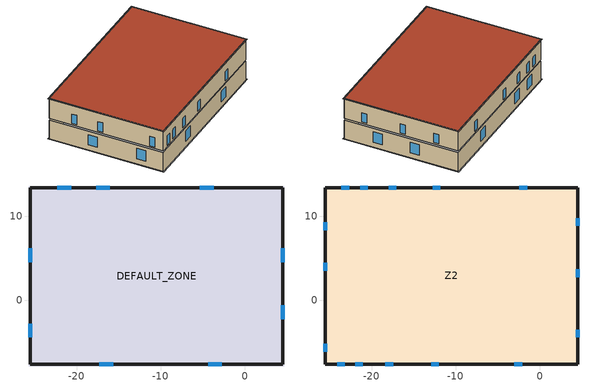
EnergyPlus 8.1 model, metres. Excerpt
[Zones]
DEFAULT_ZONE
 floor ground (_dpv BP1 2002 ENEV): -25.71,13.59 4.71,13.59 4.71,-7.82 -25.71,-7.82 z0
 wall outside (_dpv AW1 1995 WSV III): 4.5,13.39 -25.5,13.39 -25.5,-7.61 4.5,-7.61 4.5,13.39 z0:3.62
 window (DefaultWindowConstruction): -20.67,13.39 -22.3,13.39 / -16.04,13.39 -17.67,13.39 / -3.71,13.39 -5.34,13.39 / 4.5,4.55 4.5,6.18 / 4.5,-2.24 4.5,-0.61 / -4.34,-7.61 -2.71,-7.61 / -17.3,-7.61 -15.67,-7.61 / -25.5,6.18 -25.5,4.55 / -25.5,-2.78 -25.5,-4.41 z0.95:3.01
Z2
 floor to DEFAULT_ZONE (_dpv D1 2009 sgg): -25.31,13.19 4.3,13.19 4.3,-7.42 -25.31,-7.42 z4
 wall outside (_dpv AW1 1995 WSV III): 4.5,13.39 -25.5,13.39 -25.5,-7.61 4.5,-7.61 4.5,13.39 z4:8
 window (DefaultWindowConstruction): -22.68,13.39 -23.59,13.39 / -20.46,13.39 -21.38,13.39 / -17.05,13.39 -17.96,13.39 / -11.84,13.39 -12.75,13.39 / -1.51,13.39 -2.42,13.39 / 4.5,8.86 4.5,9.78 / 4.5,2.75 4.5,3.66 / 4.5,-4.41 4.5,-3.49 / -3.02,-7.61 -2.11,-7.61 / -12.94,-7.61 -12.03,-7.61 / -18.36,-7.61 -17.44,-7.61 / -21.97,-7.61 -21.05,-7.61 / -24.09,-7.61 -23.18,-7.61 / -25.5,-5.19 -25.5,-6.11 / -25.5,4.45 -25.5,3.54 / -25.5,9.27 -25.5,8.36 z4.3:6.13
 roof outside (_dpv FD1 2009 sgg): -25.71,-7.82 4.71,-7.82 4.71,13.59 -25.71,13.59 z8
[Site:GroundTemperature:BuildingSurface]
18, 18, 18, 18, 18, 18, 18, 18, 18, 18, 18, 18
[Building]
RevitModel_2zones: North Axis (deg)=0; Terrain=Suburbs; Loads Convergence Tolerance Value=0.04; Temperature Convergence Tolerance Value (deltaC)=0.004; Solar Distribution=FullExterior; Maximum Number of Warmup Days=100; Minimum Number of Warmup Days=6
[Material] Solar Absorptance=0.7; Visible Absorptance=0.7
Name | Material | Roughness | Thickness {m} | Conductivity {W/m*K} | Density {kg/m^3} | Specific Heat {J/kg*K} | Thermal Absorptance
 | _dpv SM1 Aussenputz_0.02 | MediumRough | 0.02 | 0.87 | 1800 | 1000 | 0.278
 | _dpv I2 Polystyrol extrudiert (XPS)_0.14 | MediumSmooth | 0.14 | 0.04 | 35 | 1450 | 0.41
 | _dpv M3 Poroton T18_0.24 | MediumRough | 0.24 | 0.18 | 900 | 1000 | 0.278
 | _dpv SM2 Innenputz_0.015 | MediumRough | 0.015 | 0.7 | 1400 | 1000 | 0.278
 | _dpv C2 Zement Estrich_0.05 | MediumRough | 0.05 | 1.4 | 2000 | 1000 | 0.278
 | _dpv BF5 Dampfbremse Polyethylen (PP)_0.0016 | Smooth | 0.0016 | 0.22 | 910 | 1700 | 0.472
 | _dpv I2 Polystyrol extrudiert (XPS)_0.08 | MediumSmooth | 0.08 | 0.04 | 35 | 1450 | 0.41
 | _dpv BF1 Bitumendichtungsbahn_0.005 | MediumSmooth | 0.005 | 0.23 | 1100 | 1000 | 0.278
 | _dpv C1 Beton armiert mit 1% Stahl_0.18 | MediumRough | 0.18 | 2.3 | 2300 | 1000 | 0.278
 | _dpv W2 Laubholz_0.02 | Rough | 0.02 | 0.17 | 700 | 1600 | 0.444
 | _dpv C6 Magnesia Estrich_0.08 | MediumRough | 0.08 | 0.47 | 1400 | 1000 | 0.278
 | _dpv I1 Polystyrol expandiert (EPS)_0.06 | VeryRough | 0.06 | 0.038 | 15 | 1450 | 0.4
 | _dpv C3 Beton 2000_0.2 | MediumRough | 0.2 | 1.35 | 2000 | 1000 | 0.278
 | _dpv NS1 Rundkies gewaschen 8-16mm_0.05 | MediumRough | 0.05 | 2 | 1630 | 1000 | 0.278
 | _dpv BF1 Bitumendichtungsbahn_0.003 | MediumSmooth | 0.003 | 0.23 | 1100 | 1000 | 0.278
 | _dpv I1 Polystyrol expandiert (EPS)_0.2 | VeryRough | 0.2 | 0.038 | 15 | 1450 | 0.4
 | _dpv C1 Beton armiert mit 1% Stahl_0.2 | MediumRough | 0.2 | 2.3 | 2300 | 1000 | 0.278
 | _dpv SM2 Innenputz_0.02 | MediumRough | 0.02 | 0.7 | 1400 | 1000 | 0.278
[Construction]
_dpv AW1 1995 WSV III: _dpv SM1 Aussenputz_0.02, _dpv I2 Polystyrol extrudiert (XPS)_0.14, _dpv M3 Poroton T18_0.24, _dpv SM2 Innenputz_0.015
_dpv BP1 2002 ENEV: _dpv C2 Zement Estrich_0.05, _dpv BF5 Dampfbremse Polyethylen (PP)_0.0016, _dpv I2 Polystyrol extrudiert (XPS)_0.08, _dpv BF1 Bitumendichtungsbahn_0.005, _dpv C1 Beton armiert mit 1% Stahl_0.18
_dpv D1 2009 sgg: _dpv W2 Laubholz_0.02, _dpv C6 Magnesia Estrich_0.08, _dpv I1 Polystyrol expandiert (EPS)_0.06, _dpv C3 Beton 2000_0.2, _dpv SM2 Innenputz_0.015
_dpv FD1 2009 sgg: _dpv NS1 Rundkies gewaschen 8-16mm_0.05, _dpv BF1 Bitumendichtungsbahn_0.003, _dpv I1 Polystyrol expandiert (EPS)_0.2, _dpv BF1 Bitumendichtungsbahn_0.003, _dpv C1 Beton armiert mit 1% Stahl_0.2, _dpv SM2 Innenputz_0.02
DefaultWindowConstruction: DefaultWindowMaterial_0.001
[WindowMaterial:SimpleGlazingSystem]
DefaultWindowMaterial_0.001: U-Factor=1.3; Solar Heat Gain Coefficient=0.9
[Zone] Type=1; Multiplier=1; Part of Total Floor Area=Yes
Name | Ceiling Height {m} | Volume {m3} | Floor Area
DEFAULT_ZONE | 3.625 | 2361.1 | 651.3372
Z2 | 4.375 | 2671 | 610.5132
[ThermostatSetpoint:DualSetpoint] Heating Setpoint Temperature Schedule=HVACTemplate_Always_20; Cooling Setpoint Temperature Schedule=HVACTemplate_Always_26
Thermostat_DEFAULT_ZONE_Dual_SP_Control; Thermostat_Z2_Dual_SP_Control
[ZoneControl:Thermostat] Control Type Schedule=HVACTemplate_Always_4
Name | Zone or ZoneList | Control
DEFAULT_ZONE_Thermostat | DEFAULT_ZONE | Thermostat_DEFAULT_ZONE_Dual_SP_Control
Z2_Thermostat | Z2 | Thermostat_Z2_Dual_SP_Control
[Zone equipment]
DEFAULT_ZONE: DEFAULT_ZONEZoneHVAC:IdealLoadsAirSystem
Z2: Z2ZoneHVAC:IdealLoadsAirSystem
[ZoneHVAC:IdealLoadsAirSystem] Maximum Heating Supply Air Temperature [C]=50; Minimum Cooling Supply Air Temperature [C]=13; Maximum Heating Supply Air Humidity Ratio [kg-H20/kg-air]=0.008; Minimum Cooling Supply Air Humidity Ratio [kg-H20/kg-air]=0.009; Heating Limit=NoLimit; Cooling Limit=NoLimit; Dehumidification Control Type=None; Cooling Sensible Heat Ratio=.7; Humidification Control Type=None; Demand Controlled Ventilation Type=None; Outdoor Air Economizer Type=NoEconomizer; Heat Recovery Type=None; Sensible Heat Recovery Effectiveness=0; Latent Heat Recovery Effectiveness=0
DEFAULT_ZONEZoneHVAC:IdealLoadsAirSystem; Z2ZoneHVAC:IdealLoadsAirSystem
[People] Number of People Schedule=OccupationSchedule; Number of People Calculation Method=Area/Person; Number of People=0; People per Zone Floor Area {person/m2}=0; Zone Floor Area per Person {m2/person}=29; Fraction Radiant=0.3; Sensible Heat Fraction=autocalculate; Activity Level Schedule=ActivityLevelSchedule; Enable ASHRAE 55 Comfort Warnings=No; Mean Radiant Temperature Calculation Type=ZoneAveraged
Name | Zone or ZoneList
IntGainsPeop_DEFAULT_ZONE | DEFAULT_ZONE
IntGainsPeop_Z2 | Z2
[Lights] Schedule=LightSchedule; Design Level Calculation Method=Watts/Area; Lighting Level=0; Watts per Zone Floor Area=5.17; Return Air Fraction=0.2; Fraction Radiant=0.2; Fraction Visible=0.2; Fraction Replaceable=1; End Use Subcategory=General
Name | Zone or ZoneList
Lights_DEFAULT_ZONE | DEFAULT_ZONE
Lights_Z2 | Z2
[ElectricEquipment] Schedule=EquipSchedule; Design Level Calculation Method=Watts/Area; Design Level=0; Watts per Zone Floor Area=4.48; Watts per Person=0; Fraction Latent=0; Fraction Radiant=0.5; Fraction Lost=0; End Use Subcategory=General
Name | Zone or ZoneList
ElectricEquipment_DEFAULT_ZONE | DEFAULT_ZONE
ElectricEquipment_Z2 | Z2
[ZoneInfiltration:DesignFlowRate] Schedule=InfiltrationSchedule; Design Flow Rate Calculation Method=AirChanges/Hour; Air Changes per Hour=0.2; Constant Term Coefficient=1; Temperature Term Coefficient=0; Velocity Term Coefficient=0; Velocity Squared Term Coefficient=0
Name | Zone or ZoneList
DEFAULT_ZONE_Infiltration | DEFAULT_ZONE
Z2_Infiltration | Z2
[ZoneVentilation:DesignFlowRate] Schedule=VentilationSchedule; Design Flow Rate Calculation Method=AirChanges/Hour; Air Changes per Hour=0.7; Ventilation Type=Natural; Fan Pressure Rise {Pa}=0; Fan Total Efficiency=1; Constant Term Coefficient=1; Temperature Term Coefficient=0; Velocity Term Coefficient=0; Velocity Squared Term Coefficient=0; Minimum Indoor Temperature {C}=20; Maximum Indoor Temperature {C}=100; Delta Temperature {deltaC}=1; Minimum Outdoor Temperature {C}=-10; Maximum Outdoor Temperature {C}=26; Maximum Wind Speed {m/s}=40
Name | Zone or ZoneList
DEFAULT_ZONE_VentilationSystem | DEFAULT_ZONE
Z2_VentilationSystem | Z2
[Schedule:Compact]
ActivityLevelSchedule: Through: 12/31, For: Weekdays, Until: 01:00, 73.2, Until: 02:00, 73.2, Until: 03:00, 73.2, Until: 04:00, 73.2, Until: 05:00, 73.2, Until: 06:00, 73.2, Until: 07:00, 73.2, Until: 08:00, 73.2, Until: 09:00, 73.2, Until: 10:00, 73.2, Until: 11:00, 73.2, Until: 12:00, 73.2, Until: 13:00, 73.2, Until: 14:00, 73.2, Until: 15:00, 73.2, Until: 16:00, 73.2, Until: 17:00, 73.2, Until: 18:00, 73.2, Until: 19:00, 73.2, Until: 20:00, 73.2, Until: 21:00, 73.2, Until: 22:00, 73.2, Until: 23:00, 73.2, Until: 24:00, 73.2, For: Weekends Holidays SummerDesignDay WinterDesignDay CustomDay1 CustomDay2, Until: 01:00, 73.2, Until: 02:00, 73.2, Until: 03:00, 73.2, Until: 04:00, 73.2, Until: 05:00, 73.2, Until: 06:00, 73.2, Until: 07:00, 73.2, Until: 08:00, 73.2, Until: 09:00, 73.2, Until: 10:00, 73.2, Until: 11:00, 73.2, Until: 12:00, 73.2, Until: 13:00, 73.2, Until: 14:00, 73.2, Until: 15:00, 73.2, Until: 16:00, 73.2, Until: 17:00, 73.2, Until: 18:00, 73.2, Until: 19:00, 73.2, Until: 20:00, 73.2, Until: 21:00, 73.2, Until: 22:00, 73.2, Until: 23:00, 73.2, Until: 24:00, 73.2
OccupationSchedule: Through: 12/31, For: Weekdays, Until: 01:00, 0, Until: 02:00, 0, Until: 03:00, 0, Until: 04:00, 0, Until: 05:00, 0, Until: 06:00, 0, Until: 07:00, 0, Until: 08:00, 0.1, Until: 09:00, 0.2, Until: 10:00, 0.95, Until: 11:00, 0.95, Until: 12:00, 0.45, Until: 13:00, 0.45, Until: 14:00, 0.95, Until: 15:00, 0.95, Until: 16:00, 0.95, Until: 17:00, 0.95, Until: 18:00, 0.95, Until: 19:00, 0.3, Until: 20:00, 0.1, Until: 21:00, 0.1, Until: 22:00, 0.1, Until: 23:00, 0, Until: 24:00, 0, For: Weekends Holidays SummerDesignDay WinterDesignDay CustomDay1 CustomDay2, Until: 01:00, 0, Until: 02:00, 0, Until: 03:00, 0, Until: 04:00, 0, Until: 05:00, 0, Until: 06:00, 0, Until: 07:00, 0, Until: 08:00, 0, Until: 09:00, 0.05, Until: 10:00, 0.05, Until: 11:00, 0.05, Until: 12:00, 0.05, Until: 13:00, 0.05, Until: 14:00, 0.05, Until: 15:00, 0.05, Until: 16:00, 0.05, Until: 17:00, 0.05, Until: 18:00, 0.05, Until: 19:00, 0, Until: 20:00, 0, Until: 21:00, 0, Until: 22:00, 0, Until: 23:00, 0, Until: 24:00, 0
LightSchedule: Through: 12/31, For: Weekdays, Until: 01:00, 0.1, Until: 02:00, 0.1, Until: 03:00, 0.1, Until: 04:00, 0.1, Until: 05:00, 0.1, Until: 06:00, 0.1, Until: 07:00, 0.1, Until: 08:00, 0.3, Until: 09:00, 0.3, Until: 10:00, 0.3, Until: 11:00, 0.3, Until: 12:00, 0.3, Until: 13:00, 0.3, Until: 14:00, 0.3, Until: 15:00, 0.3, Until: 16:00, 0.9, Until: 17:00, 0.9, Until: 18:00, 0.5, Until: 19:00, 0.1, Until: 20:00, 0.1, Until: 21:00, 0.1, Until: 22:00, 0.1, Until: 23:00, 0, Until: 24:00, 0, For: Weekends Holidays SummerDesignDay WinterDesignDay CustomDay1 CustomDay2, Until: 01:00, 0, Until: 02:00, 0, Until: 03:00, 0, Until: 04:00, 0, Until: 05:00, 0, Until: 06:00, 0, Until: 07:00, 0.05, Until: 08:00, 0.05, Until: 09:00, 0.05, Until: 10:00, 0.05, Until: 11:00, 0.05, Until: 12:00, 0.05, Until: 13:00, 0.05, Until: 14:00, 0.05, Until: 15:00, 0.05, Until: 16:00, 0.05, Until: 17:00, 0.05, Until: 18:00, 0.05, Until: 19:00, 0, Until: 20:00, 0, Until: 21:00, 0, Until: 22:00, 0, Until: 23:00, 0, Until: 24:00, 0
EquipSchedule: Through: 12/31, For: Weekdays, Until: 01:00, 0, Until: 02:00, 0, Until: 03:00, 0, Until: 04:00, 0, Until: 05:00, 0, Until: 06:00, 0, Until: 07:00, 0.1, Until: 08:00, 0.3, Until: 09:00, 0.9, Until: 10:00, 0.9, Until: 11:00, 0.9, Until: 12:00, 0.9, Until: 13:00, 0.8, Until: 14:00, 0.9, Until: 15:00, 0.9, Until: 16:00, 0.9, Until: 17:00, 0.9, Until: 18:00, 0.5, Until: 19:00, 0.1, Until: 20:00, 0.1, Until: 21:00, 0.1, Until: 22:00, 0.2, Until: 23:00, 0, Until: 24:00, 0, For: Weekends Holidays SummerDesignDay WinterDesignDay CustomDay1 CustomDay2, Until: 01:00, 0, Until: 02:00, 0, Until: 03:00, 0, Until: 04:00, 0, Until: 05:00, 0, Until: 06:00, 0, Until: 07:00, 0.05, Until: 08:00, 0.05, Until: 09:00, 0.05, Until: 10:00, 0.05, Until: 11:00, 0.05, Until: 12:00, 0.05, Until: 13:00, 0.05, Until: 14:00, 0.05, Until: 15:00, 0.05, Until: 16:00, 0.05, Until: 17:00, 0.05, Until: 18:00, 0.05, Until: 19:00, 0, Until: 20:00, 0, Until: 21:00, 0, Until: 22:00, 0, Until: 23:00, 0, Until: 24:00, 0
VentilationSchedule: Through: 12/31, For: Weekdays, Until: 01:00, 0.3, Until: 02:00, 0.3, Until: 03:00, 0.3, Until: 04:00, 0.3, Until: 05:00, 0.3, Until: 06:00, 0.3, Until: 07:00, 0.3, Until: 08:00, 0.3, Until: 09:00, 0.3, Until: 10:00, 0.95, Until: 11:00, 0.95, Until: 12:00, 0.45, Until: 13:00, 0.45, Until: 14:00, 0.95, Until: 15:00, 0.95, Until: 16:00, 0.95, Until: 17:00, 0.95, Until: 18:00, 0.95, Until: 19:00, 0.3, Until: 20:00, 0.3, Until: 21:00, 0.3, Until: 22:00, 0.3, Until: 23:00, 0.3, Until: 24:00, 0.3, For: Weekends Holidays SummerDesignDay WinterDesignDay CustomDay1 CustomDay2, Until: 01:00, 0.3, Until: 02:00, 0.3, Until: 03:00, 0.3, Until: 04:00, 0.3, Until: 05:00, 0.3, Until: 06:00, 0.3, Until: 07:00, 0.3, Until: 08:00, 0.3, Until: 09:00, 0.3, Until: 10:00, 0.3, Until: 11:00, 0.3, Until: 12:00, 0.3, Until: 13:00, 0.3, Until: 14:00, 0.3, Until: 15:00, 0.3, Until: 16:00, 0.3, Until: 17:00, 0.3, Until: 18:00, 0.3, Until: 19:00, 0.3, Until: 20:00, 0.3, Until: 21:00, 0.3, Until: 22:00, 0.3, Until: 23:00, 0.3, Until: 24:00, 0.3
InfiltrationSchedule: Through: 12/31, For: Weekdays, Until: 01:00, 0.2, Until: 02:00, 0.2, Until: 03:00, 0.2, Until: 04:00, 0.2, Until: 05:00, 0.2, Until: 06:00, 0.2, Until: 07:00, 0.2, Until: 08:00, 0.2, Until: 09:00, 0.2, Until: 10:00, 0.2, Until: 11:00, 0.2, Until: 12:00, 0.2, Until: 13:00, 0.2, Until: 14:00, 0.2, Until: 15:00, 0.2, Until: 16:00, 0.2, Until: 17:00, 0.2, Until: 18:00, 0.2, Until: 19:00, 0.2, Until: 20:00, 0.2, Until: 21:00, 0.2, Until: 22:00, 0.2, Until: 23:00, 0.2, Until: 24:00, 0.2, For: Weekends Holidays SummerDesignDay WinterDesignDay CustomDay1 CustomDay2, Until: 01:00, 0.2, Until: 02:00, 0.2, Until: 03:00, 0.2, Until: 04:00, 0.2, Until: 05:00, 0.2, Until: 06:00, 0.2, Until: 07:00, 0.2, Until: 08:00, 0.2, Until: 09:00, 0.2, Until: 10:00, 0.2, Until: 11:00, 0.2, Until: 12:00, 0.2, Until: 13:00, 0.2, Until: 14:00, 0.2, Until: 15:00, 0.2, Until: 16:00, 0.2, Until: 17:00, 0.2, Until: 18:00, 0.2, Until: 19:00, 0.2, Until: 20:00, 0.2, Until: 21:00, 0.2, Until: 22:00, 0.2, Until: 23:00, 0.2, Until: 24:00, 0.2
HVACTemplate_Always_20: Through: 12/31, For: AllDays, Until: 24:00, 20
HVACTemplate_Always_26: Through: 12/31, For: AllDays, Until: 24:00, 26
HVACTemplate_Always_4: Through: 12/31, For: AllDays, Until: 24:00, 4
